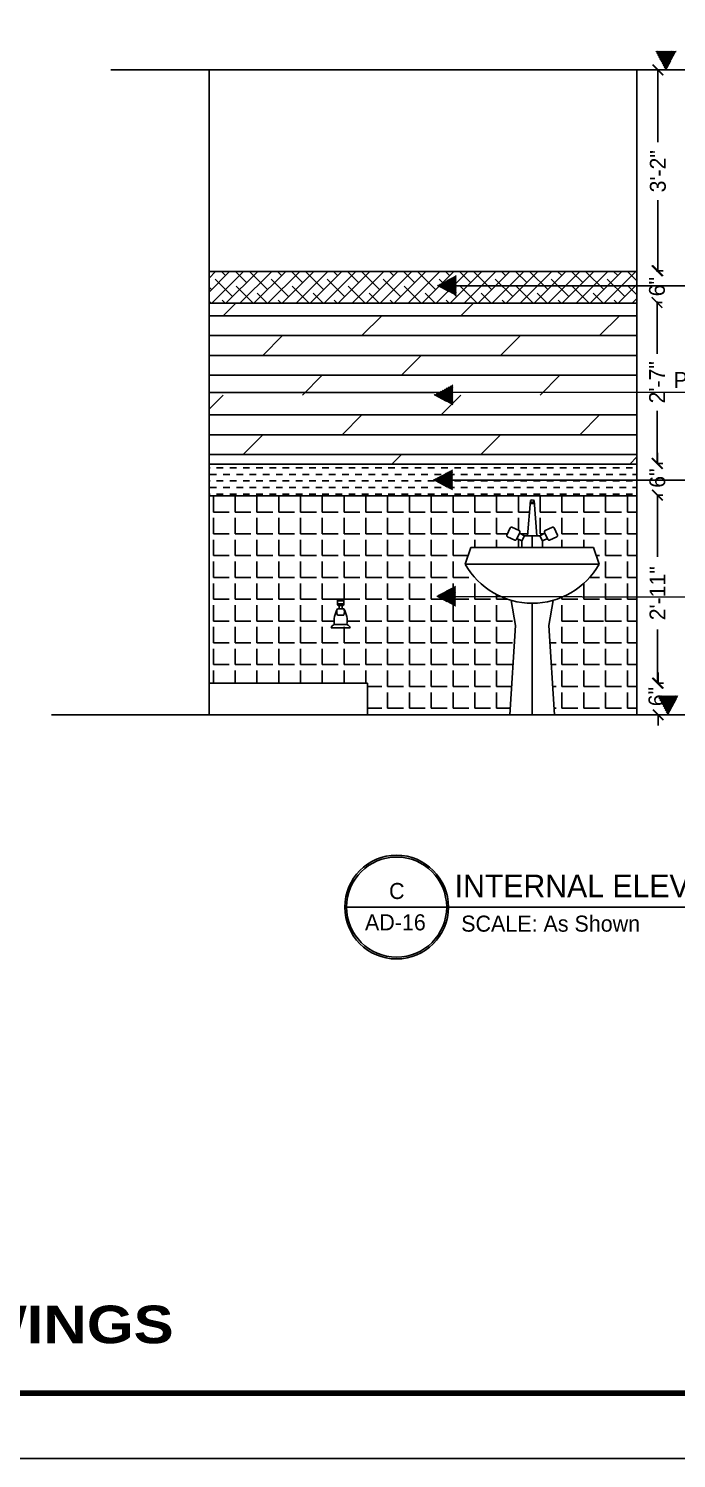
# Model space of a CAD drawing. Extents: x 10753 to 18704, y -5361 to 1140.
# Drawn here: x 12046 to 12168.6, y -3937.4 to -3666.9 of the extents above; entities that cross this region are included whole.
import ezdxf
from ezdxf.enums import TextEntityAlignment as Align

# ---------------------------------------------------------------- set-up
doc = ezdxf.new("R2010")
doc.units = 0
doc.header["$LTSCALE"] = 30
doc.header["$MEASUREMENT"] = 0
doc.header["$PDMODE"] = 3
doc.layers.get('0').update_dxf_attribs({"linetype": 'CONTINUOUS'})
doc.layers.get('DEFPOINTS').update_dxf_attribs({"linetype": 'CONTINUOUS'})
for name, color, linetype in [('bath', 23, 'CONTINUOUS'), ('furniture', 9, 'CONTINUOUS'), ('SEAL', 1, 'CONTINUOUS'), ('SLINE', 3, 'CONTINUOUS'), ('WALL', 2, 'CONTINUOUS'), ('WL', 9, 'CONTINUOUS')]:
    doc.layers.add(name, color=color, linetype=linetype)
doc.styles.add('SMALL-DIM', font='stylu.ttf', dxfattribs={"height": 2})
doc.styles.get("Standard").update_dxf_attribs({"font": 'stylu.ttf', "height": 3})
doc.styles.add('STYLE3', font='ariblk.ttf', dxfattribs={"height": 1})
doc.styles.add('Text 1-2', font='stylu.ttf', dxfattribs={"height": 1.5})
doc.dimstyles.new('D1', dxfattribs={"dimtxt": 6, "dimasz": 5, "dimexe": 1, "dimexo": 2, "dimgap": 1, "dimtad": 1, "dimdec": 4, "dimzin": 3, "dimdsep": 46, "dimlunit": 4, "dimtxsty": 'Standard', "dimcen": 3, "dimclrd": 7, "dimclre": 7, "dimclrt": 2, "dimadec": 0, "dimazin": 0, "dimtfac": 1, "dimtdec": 4, "dimtofl": 0, "dimtmove": 2, "dimatfit": 3, "dimfxl": 1, "dimfrac": 2, "dimtolj": 1, "dimtzin": 1, "dimarcsym": 0})

# ---------------------------------------------------------------- blocks, each defined once
blk = doc.blocks.new('_ArchTick')
at = {"color": 0, "linetype": 'ByBlock', "const_width": 0.15}
blk.add_lwpolyline([(-0.5, -0.5), (0.5, 0.5)], dxfattribs=at)
blk = doc.blocks.new('*D206')
at = {"layer": 'DEFPOINTS', "color": 0, "transparency": 16777216}
for p in [(12161.16, -3718.74), (12161.16, -3749.18), (12164.97, -3749.18)]:
    blk.add_point(p, dxfattribs=at)
at = {"layer": 'furniture', "color": 4, "lineweight": -2, "transparency": 16777216}
for p, q in [((12164.97, -3718.74), (12165.97, -3718.74)), ((12164.97, -3718.74), (12164.97, -3728.43)), ((12164.97, -3749.18), (12164.97, -3739.23)), ((12164.97, -3749.18), (12165.97, -3749.18))]:
    blk.add_line(p, q, dxfattribs=at)
at = {"layer": 'furniture', "color": 4, "lineweight": -2, "transparency": 16777216, "xscale": 2, "yscale": 2, "zscale": 2}
for p, rotation in [((12164.97, -3718.74), 90), ((12164.97, -3749.18), 270)]:
    blk.add_blockref('_ArchTick', p, dxfattribs=dict(at, rotation=rotation))
at = {"layer": 'furniture', "color": 4, "transparency": 16777216, "insert": (12164.97, -3733.83), "char_height": 3, "attachment_point": 5, "rotation": 90}
blk.add_mtext('\\A1;2\'-7"', dxfattribs=at)
blk = doc.blocks.new('*D207')
at = {"layer": 'DEFPOINTS', "color": 0, "transparency": 16777216}
for p in [(12161.16, -3749.18), (12161.16, -3755.18), (12165.04, -3755.18)]:
    blk.add_point(p, dxfattribs=at)
at = {"layer": 'furniture', "color": 4, "lineweight": -2, "transparency": 16777216}
for p, q in [((12165.04, -3749.18), (12165.04, -3747.18)), ((12165.04, -3749.18), (12166.04, -3749.18)), ((12165.04, -3755.18), (12166.04, -3755.18)), ((12165.04, -3755.18), (12165.04, -3757.18))]:
    blk.add_line(p, q, dxfattribs=at)
at = {"layer": 'furniture', "color": 4, "lineweight": -2, "transparency": 16777216, "xscale": 2, "yscale": 2, "zscale": 2}
for p, rotation in [((12165.04, -3749.18), 270), ((12165.04, -3755.18), 90)]:
    blk.add_blockref('_ArchTick', p, dxfattribs=dict(at, rotation=rotation))
at = {"layer": 'furniture', "color": 4, "transparency": 16777216, "insert": (12165.04, -3751.95), "char_height": 3, "attachment_point": 5, "rotation": 90}
blk.add_mtext('\\A1;6"', dxfattribs=at)
blk = doc.blocks.new('*D208')
at = {"layer": 'DEFPOINTS', "color": 0, "transparency": 16777216}
for p in [(12161.16, -3755.18), (12161.16, -3790.74), (12165.05, -3790.74)]:
    blk.add_point(p, dxfattribs=at)
at = {"layer": 'furniture', "color": 4, "lineweight": -2, "transparency": 16777216}
for p, q in [((12165.05, -3755.18), (12166.05, -3755.18)), ((12165.05, -3755.18), (12165.05, -3766.85)), ((12165.05, -3790.74), (12165.05, -3780.62)), ((12165.05, -3790.74), (12166.05, -3790.74))]:
    blk.add_line(p, q, dxfattribs=at)
at = {"layer": 'furniture', "color": 4, "lineweight": -2, "transparency": 16777216, "xscale": 2, "yscale": 2, "zscale": 2}
for p, rotation in [((12165.05, -3755.18), 90), ((12165.05, -3790.74), 270)]:
    blk.add_blockref('_ArchTick', p, dxfattribs=dict(at, rotation=rotation))
at = {"layer": 'furniture', "color": 4, "transparency": 16777216, "insert": (12165.05, -3773.73), "char_height": 3, "attachment_point": 5, "rotation": 90}
blk.add_mtext('\\A1;2\'-11"', dxfattribs=at)
blk = doc.blocks.new('*D209')
at = {"layer": 'DEFPOINTS', "color": 0, "transparency": 16777216}
for p in [(12161.16, -3790.74), (12161.16, -3796.74), (12165.17, -3796.74)]:
    blk.add_point(p, dxfattribs=at)
at = {"layer": 'furniture', "color": 4, "lineweight": -2, "transparency": 16777216}
for p, q in [((12165.17, -3790.74), (12165.17, -3788.74)), ((12165.17, -3790.74), (12166.17, -3790.74)), ((12165.17, -3796.74), (12166.17, -3796.74)), ((12165.17, -3796.74), (12165.17, -3798.74))]:
    blk.add_line(p, q, dxfattribs=at)
at = {"layer": 'furniture', "color": 4, "lineweight": -2, "transparency": 16777216, "xscale": 2, "yscale": 2, "zscale": 2}
for p, rotation in [((12165.17, -3790.74), 270), ((12165.17, -3796.74), 90)]:
    blk.add_blockref('_ArchTick', p, dxfattribs=dict(at, rotation=rotation))
at = {"layer": 'furniture', "color": 4, "transparency": 16777216, "insert": (12164.87, -3793.28), "char_height": 3, "attachment_point": 5, "rotation": 90}
blk.add_mtext('\\A1;6"', dxfattribs=at)
blk = doc.blocks.new('*D210')
at = {"layer": 'DEFPOINTS', "color": 0, "transparency": 16777216}
for p in [(12161.16, -3712.74), (12161.16, -3718.74), (12164.97, -3718.74)]:
    blk.add_point(p, dxfattribs=at)
at = {"layer": 'furniture', "color": 4, "lineweight": -2, "transparency": 16777216}
for p, q in [((12164.97, -3712.74), (12165.97, -3712.74)), ((12164.97, -3712.74), (12164.97, -3712.92)), ((12164.97, -3718.74), (12164.97, -3718.57)), ((12164.97, -3718.74), (12165.97, -3718.74))]:
    blk.add_line(p, q, dxfattribs=at)
at = {"layer": 'furniture', "color": 4, "lineweight": -2, "transparency": 16777216, "xscale": 2, "yscale": 2, "zscale": 2}
for p, rotation in [((12164.97, -3712.74), 90), ((12164.97, -3718.74), 270)]:
    blk.add_blockref('_ArchTick', p, dxfattribs=dict(at, rotation=rotation))
at = {"layer": 'furniture', "color": 4, "transparency": 16777216, "insert": (12164.97, -3715.74), "char_height": 3, "attachment_point": 5, "rotation": 90}
blk.add_mtext('\\A1;6"', dxfattribs=at)
blk = doc.blocks.new('*D205')
at = {"layer": 'DEFPOINTS', "color": 0, "transparency": 16777216}
for p in [(12161.16, -3674.74), (12161.16, -3712.74), (12165.14, -3712.74)]:
    blk.add_point(p, dxfattribs=at)
at = {"layer": 'WALL', "color": 4, "lineweight": -2, "transparency": 16777216}
for p, q in [((12165.14, -3674.74), (12166.14, -3674.74)), ((12165.14, -3674.74), (12165.14, -3688.42)), ((12165.14, -3712.74), (12165.14, -3699.4)), ((12165.14, -3712.74), (12166.14, -3712.74))]:
    blk.add_line(p, q, dxfattribs=at)
at = {"layer": 'WALL', "color": 4, "lineweight": -2, "transparency": 16777216, "xscale": 2, "yscale": 2, "zscale": 2}
for p, rotation in [((12165.14, -3674.74), 90), ((12165.14, -3712.74), 270)]:
    blk.add_blockref('_ArchTick', p, dxfattribs=dict(at, rotation=rotation))
at = {"layer": 'WALL', "color": 4, "transparency": 16777216, "insert": (12165.14, -3693.91), "char_height": 3, "attachment_point": 5, "rotation": 90}
blk.add_mtext('\\A1;3\'-2"', dxfattribs=at)

msp = doc.modelspace()

# ---------------------------------------------------------------- hatches: boundary and pattern name
h = msp.add_hatch()
h.set_pattern_fill('ANSI31', color=230, angle=90, style=0)
h.set_pattern_definition([(135, (8990.69153, -21082.47974), (-0.08838834765, -0.08838834765), [])])
h.paths.add_polyline_path([(12166.66544, -3674.86107), (12168.56185, -3671.22409), (12164.71808, -3671.22409)])
h = msp.add_hatch()
h.set_pattern_fill('ANSI31', color=230, style=0)
h.set_pattern_definition([(45, (-5284.28612, -539.58785), (-0.08838834765, 0.08838834765), [])])
h.paths.add_polyline_path([(12123.33255, -3715.56176), (12126.96952, -3717.45817), (12126.96952, -3713.6144)])
h = msp.add_hatch()
h.set_pattern_fill('ANSI31', color=230, style=0)
h.set_pattern_definition([(45, (-5284.9131, -560.27189), (-0.08838834765, 0.08838834765), [])])
h.paths.add_polyline_path([(12122.70557, -3736.24579), (12126.34254, -3738.1422), (12126.34254, -3734.29843)])
h = msp.add_hatch()
h.set_pattern_fill('ANSI31', color=230, style=0)
h.set_pattern_definition([(45, (-5285.01355, -576.3543), (-0.08838834765, 0.08838834765), [])])
h.paths.add_polyline_path([(12122.60512, -3752.3282), (12126.2421, -3754.22461), (12126.2421, -3750.38085)])
h = msp.add_hatch()
h.set_pattern_fill('ANSI31', color=230, style=0)
h.set_pattern_definition([(45, (-5284.43018, -598.34874), (-0.08838834765, 0.08838834765), [])])
h.paths.add_polyline_path([(12123.1885, -3774.32265), (12126.82547, -3776.21906), (12126.82547, -3772.37529)])
h = msp.add_hatch()
h.set_pattern_fill('ANSI31', color=256, angle=90, style=0)
h.set_pattern_definition([(135, (8991.09735, -21204.39695), (-0.08838834765, -0.08838834765), [])])
h.paths.add_polyline_path([(12167.07125, -3796.77828), (12168.96766, -3793.14131), (12165.1239, -3793.14131)])

# ---------------------------------------------------------------- linework, layer by layer
at = {"color": 230}
for p, q in [((12126.98945, -3715.563), (12271.24459, -3715.563)), ((12122.7497, -3735.74456), (12327.49632, -3735.53157)), ((12126.26202, -3752.32945), (12277.11948, -3752.36138)), ((12126.8454, -3774.3239), (12287.54496, -3774.74295))]:
    msp.add_line(p, q, dxfattribs=at)
at = {"layer": 'bath'}
for p, q in [((12140.46966, -3762.84973), (12140.98457, -3756.19267)), ((12140.98767, -3756.18918), (12140.98767, -3756.64105)), ((12141.67638, -3756.18918), (12141.67638, -3756.64105)), ((12142.19439, -3762.84973), (12141.67948, -3756.19267)), ((12138.91469, -3762.39565), (12138.45423, -3763.39946)), ((12139.40459, -3763.8354), (12138.45423, -3763.39946)), ((12139.90459, -3762.84973), (12138.91469, -3762.39565)), ((12139.12557, -3762.49238), (12140.4973, -3762.49238)), ((12141.33203, -3765.06456), (12141.33203, -3762.84973)), ((12142.75947, -3762.84973), (12143.74937, -3762.39565)), ((12143.25947, -3763.8354), (12144.20983, -3763.39946)), ((12143.74937, -3762.39565), (12144.20983, -3763.39946)), ((12129.71603, -3765.06456), (12128.66003, -3768.23256)), ((12129.71603, -3765.06456), (12152.94803, -3765.06456)), ((12152.94803, -3765.06456), (12154.00403, -3768.23256)), ((12128.66003, -3768.23256), (12154.00403, -3768.23256)), ((12138.16403, -3779.84856), (12137.3696, -3775.08188)), ((12145.29488, -3775.07998), (12144.50003, -3779.84856)), ((12141.33203, -3775.62456), (12141.33203, -3796.74456)), ((12137.10803, -3796.74456), (12138.16403, -3779.84856)), ((12144.50003, -3779.84856), (12145.55603, -3796.74456))]:
    msp.add_line(p, q, dxfattribs=at)
for points in [[(12141.33203, -3756.77375, -0.048176869), (12141.21772, -3756.76271, -0.036919861), (12141.07025, -3756.73488, -0.102661553), (12141.00441, -3756.6854, -0.182393557), (12140.98767, -3756.64105, -0.182393557), (12141.00441, -3756.5967, -0.102661553), (12141.07025, -3756.54722, -0.036919861), (12141.21772, -3756.51939, -0.048176869), (12141.33203, -3756.50835, -0.048176869)], [(12141.33203, -3756.77375, 0.048176869), (12141.44633, -3756.76271, 0.036919861), (12141.59381, -3756.73488, 0.102661553), (12141.65965, -3756.6854, 0.182393557), (12141.67638, -3756.64105, 0.182393557), (12141.65965, -3756.5967, 0.102661553), (12141.59381, -3756.54722, 0.036919861), (12141.44633, -3756.51939, 0.048176869), (12141.33203, -3756.50835, 0.048176869)]]:
    msp.add_lwpolyline(points, format="xyb", dxfattribs=at)
for points in [[(12138.99716, -3762.21585), (12138.37175, -3763.57925, -0.414213562), (12138.04028, -3763.70225), (12136.67688, -3763.07684, -0.414213562), (12136.55388, -3762.74538), (12137.17929, -3761.38197, -0.414213562), (12137.51076, -3761.25898), (12138.87416, -3761.88438, -0.414213562)], [(12143.6669, -3762.21585), (12144.2923, -3763.57925, 0.414213562), (12144.62377, -3763.70225), (12145.98717, -3763.07684, 0.414213562), (12146.11017, -3762.74538), (12145.48477, -3761.38197, 0.414213562), (12145.1533, -3761.25898), (12143.7899, -3761.88438, 0.414213562)]]:
    msp.add_lwpolyline(points, format="xyb", close=True, dxfattribs=at)
for points in [[(12139.40459, -3765.06456), (12139.40459, -3763.8354), (12139.90459, -3762.84973), (12141.33203, -3762.84973)], [(12143.25947, -3765.06456), (12143.25947, -3763.8354), (12142.75947, -3762.84973), (12141.33203, -3762.84973)]]:
    msp.add_lwpolyline(points, dxfattribs=at)
for centre, radius, start, end in [((12141.32771, -3756.58809), 0.52355, 89.5277088, 130.9510126), ((12141.33634, -3756.58809), 0.52355, 49.0489874, 90.4722912), ((12141.33203, -3761.06686), 14.55771, 209.4871, 330.5129)]:
    msp.add_arc(centre, radius, start, end, dxfattribs=at)
at = {"layer": 'DEFPOINTS', "linetype": 'Continuous'}
msp.add_line((12161.15819, -3735.74456), (12161.15819, -3735.74456), dxfattribs=at)
at = {"layer": 'furniture', "color": 3}
for p, q in [((12080.15819, -3712.86145), (12161.15819, -3712.86145)), ((12080.15819, -3712.86145), (12161.15819, -3712.86145)), ((12080.15819, -3714.1129), (12081.40965, -3712.86145)), ((12080.15819, -3716.76455), (12084.0613, -3712.86145)), ((12080.71295, -3718.86145), (12086.71295, -3712.86145)), ((12083.27966, -3713.64309), (12082.49802, -3712.86145)), ((12083.3646, -3718.86145), (12089.3646, -3712.86145)), ((12087.25714, -3714.96891), (12085.14967, -3712.86145)), ((12086.01625, -3718.86145), (12092.01625, -3712.86145)), ((12091.23461, -3716.29474), (12087.92005, -3712.98017)), ((12088.6679, -3718.86145), (12094.6679, -3712.86145)), ((12091.31955, -3718.86145), (12097.31955, -3712.86145)), ((12093.88626, -3713.64309), (12093.10463, -3712.86145)), ((12093.9712, -3718.86145), (12099.9712, -3712.86145)), ((12097.86374, -3714.96891), (12095.75628, -3712.86145)), ((12096.62285, -3718.86145), (12102.62285, -3712.86145)), ((12101.84121, -3716.29474), (12098.52665, -3712.98017)), ((12099.2745, -3718.86145), (12105.2745, -3712.86145)), ((12101.92615, -3718.86145), (12107.92615, -3712.86145)), ((12104.49286, -3713.64309), (12103.71123, -3712.86145)), ((12104.5778, -3718.86145), (12110.5778, -3712.86145)), ((12108.47034, -3714.96891), (12106.36288, -3712.86145)), ((12107.22945, -3718.86145), (12113.22945, -3712.86145)), ((12112.44781, -3716.29474), (12109.13325, -3712.98017)), ((12109.8811, -3718.86145), (12115.8811, -3712.86145)), ((12112.53275, -3718.86145), (12118.53275, -3712.86145)), ((12115.09947, -3713.64309), (12114.31783, -3712.86145)), ((12115.1844, -3718.86145), (12121.1844, -3712.86145)), ((12119.07694, -3714.96891), (12116.96948, -3712.86145)), ((12117.83605, -3718.86145), (12123.83605, -3712.86145)), ((12123.05442, -3716.29474), (12119.73985, -3712.98017)), ((12120.4877, -3718.86145), (12126.4877, -3712.86145)), ((12123.13935, -3718.86145), (12129.13935, -3712.86145)), ((12125.70607, -3713.64309), (12124.92443, -3712.86145)), ((12125.791, -3718.86145), (12131.791, -3712.86145)), ((12129.68354, -3714.96891), (12127.57608, -3712.86145)), ((12128.44265, -3718.86145), (12134.44265, -3712.86145)), ((12133.66102, -3716.29474), (12130.34646, -3712.98017)), ((12131.0943, -3718.86145), (12137.0943, -3712.86145)), ((12133.74596, -3718.86145), (12139.74596, -3712.86145)), ((12136.31267, -3713.64309), (12135.53103, -3712.86145)), ((12136.39761, -3718.86145), (12142.39761, -3712.86145)), ((12140.29014, -3714.96891), (12138.18268, -3712.86145)), ((12139.04926, -3718.86145), (12145.04926, -3712.86145)), ((12144.26762, -3716.29474), (12140.95306, -3712.98017)), ((12141.70091, -3718.86145), (12147.70091, -3712.86145)), ((12144.35256, -3718.86145), (12150.35256, -3712.86145)), ((12146.91927, -3713.64309), (12146.13763, -3712.86145)), ((12147.00421, -3718.86145), (12153.00421, -3712.86145)), ((12150.89675, -3714.96891), (12148.78928, -3712.86145)), ((12149.65586, -3718.86145), (12155.65586, -3712.86145)), ((12154.87422, -3716.29474), (12151.55966, -3712.98017)), ((12152.30751, -3718.86145), (12158.30751, -3712.86145)), ((12154.95916, -3718.86145), (12160.95916, -3712.86145)), ((12157.52587, -3713.64309), (12156.74424, -3712.86145)), ((12161.15819, -3714.62375), (12159.39589, -3712.86145)), ((12080.62801, -3716.29474), (12080.15819, -3715.82492)), ((12084.60549, -3717.62056), (12081.29092, -3714.306)), ((12088.49802, -3718.86145), (12085.2684, -3715.63182)), ((12095.21209, -3717.62056), (12091.89752, -3714.306)), ((12099.10463, -3718.86145), (12095.875, -3715.63182)), ((12105.81869, -3717.62056), (12102.50413, -3714.306)), ((12109.71123, -3718.86145), (12106.4816, -3715.63182)), ((12116.42529, -3717.62056), (12113.11073, -3714.306)), ((12120.31783, -3718.86145), (12117.0882, -3715.63182)), ((12127.03189, -3717.62056), (12123.71733, -3714.306)), ((12130.92443, -3718.86145), (12127.6948, -3715.63182)), ((12137.63849, -3717.62056), (12134.32393, -3714.306)), ((12141.53103, -3718.86145), (12138.30141, -3715.63182)), ((12148.2451, -3717.62056), (12144.93053, -3714.306)), ((12152.13763, -3718.86145), (12148.90801, -3715.63182)), ((12158.8517, -3717.62056), (12155.53713, -3714.306)), ((12157.61081, -3718.86145), (12161.15819, -3715.31407)), ((12161.15819, -3717.2754), (12159.51461, -3715.63182)), ((12080.54307, -3718.86145), (12080.15819, -3718.47657)), ((12083.19472, -3718.86145), (12082.61675, -3718.28347)), ((12091.14967, -3718.86145), (12089.24587, -3716.95765)), ((12093.80132, -3718.86145), (12093.22335, -3718.28347)), ((12101.75628, -3718.86145), (12099.85248, -3716.95765)), ((12104.40793, -3718.86145), (12103.82995, -3718.28347)), ((12112.36288, -3718.86145), (12110.45908, -3716.95765)), ((12115.01453, -3718.86145), (12114.43655, -3718.28347)), ((12122.96948, -3718.86145), (12121.06568, -3716.95765)), ((12125.62113, -3718.86145), (12125.04315, -3718.28347)), ((12133.57608, -3718.86145), (12131.67228, -3716.95765)), ((12136.22773, -3718.86145), (12135.64976, -3718.28347)), ((12144.18268, -3718.86145), (12142.27888, -3716.95765)), ((12146.83433, -3718.86145), (12146.25636, -3718.28347)), ((12154.78928, -3718.86145), (12152.88548, -3716.95765)), ((12157.44094, -3718.86145), (12156.86296, -3718.28347)), ((12160.26246, -3718.86145), (12161.15819, -3717.96572)), ((12080.15819, -3718.86145), (12161.15819, -3718.86145)), ((12080.15819, -3718.86145), (12161.15819, -3718.86145)), ((12080.15819, -3721.24238), (12161.15819, -3721.24238)), ((12082.84704, -3721.24236), (12085.22795, -3718.86145)), ((12109.09704, -3724.99236), (12112.84704, -3721.24236)), ((12127.84704, -3721.24236), (12130.22795, -3718.86145)), ((12154.09704, -3724.99236), (12157.84704, -3721.24236)), ((12080.15819, -3724.99238), (12161.15819, -3724.99238)), ((12090.34704, -3728.74236), (12094.09704, -3724.99236)), ((12135.34704, -3728.74236), (12139.09704, -3724.99236)), ((12080.15819, -3728.74238), (12161.15819, -3728.74238)), ((12116.59704, -3732.49236), (12120.34704, -3728.74236)), ((12080.15819, -3732.49238), (12161.15819, -3732.49238)), ((12097.84704, -3736.24236), (12101.59704, -3732.49236)), ((12142.84704, -3736.24236), (12146.59704, -3732.49236)), ((12080.15819, -3735.74456), (12122.7497, -3735.74456)), ((12080.15819, -3738.93121), (12082.84704, -3736.24236)), ((12124.09704, -3739.99236), (12127.84704, -3736.24236)), ((12080.15819, -3739.99238), (12161.15819, -3739.99238)), ((12105.34704, -3743.74236), (12109.09704, -3739.99236)), ((12150.34704, -3743.74236), (12154.09704, -3739.99236)), ((12080.15819, -3743.74238), (12161.15819, -3743.74238)), ((12086.59704, -3747.49236), (12090.34704, -3743.74236)), ((12131.59704, -3747.49236), (12135.34704, -3743.74236)), ((12080.15819, -3747.49238), (12161.15819, -3747.49238)), ((12114.79112, -3749.29829), (12116.59704, -3747.49236)), ((12159.79112, -3749.29829), (12161.15819, -3747.93121)), ((12080.15819, -3749.29829), (12161.15819, -3749.29829)), ((12080.15819, -3749.29829), (12161.15819, -3749.29829)), ((12080.15819, -3749.99238), (12080.34706, -3749.99238)), ((12081.59706, -3749.99238), (12082.84706, -3749.99238)), ((12084.09706, -3749.99238), (12085.34706, -3749.99238)), ((12086.59706, -3749.99238), (12087.84706, -3749.99238)), ((12089.09706, -3749.99238), (12090.34706, -3749.99238)), ((12091.59706, -3749.99238), (12092.84706, -3749.99238)), ((12094.09706, -3749.99238), (12095.34706, -3749.99238)), ((12096.59706, -3749.99238), (12097.84706, -3749.99238)), ((12099.09706, -3749.99238), (12100.34706, -3749.99238)), ((12101.59706, -3749.99238), (12102.84706, -3749.99238)), ((12104.09706, -3749.99238), (12105.34706, -3749.99238)), ((12106.59706, -3749.99238), (12107.84706, -3749.99238)), ((12109.09706, -3749.99238), (12110.34706, -3749.99238)), ((12111.59706, -3749.99238), (12112.84706, -3749.99238)), ((12114.09706, -3749.99238), (12115.34706, -3749.99238)), ((12116.59706, -3749.99238), (12117.84706, -3749.99238)), ((12119.09706, -3749.99238), (12120.34706, -3749.99238)), ((12121.59706, -3749.99238), (12122.84706, -3749.99238)), ((12124.09706, -3749.99238), (12125.34706, -3749.99238)), ((12126.59706, -3749.99238), (12127.84706, -3749.99238)), ((12129.09706, -3749.99238), (12130.34706, -3749.99238)), ((12131.59706, -3749.99238), (12132.84706, -3749.99238)), ((12134.09706, -3749.99238), (12135.34706, -3749.99238)), ((12136.59706, -3749.99238), (12137.84706, -3749.99238)), ((12139.09706, -3749.99238), (12140.34706, -3749.99238)), ((12141.59706, -3749.99238), (12142.84706, -3749.99238)), ((12144.09706, -3749.99238), (12145.34706, -3749.99238)), ((12146.59706, -3749.99238), (12147.84706, -3749.99238)), ((12149.09706, -3749.99238), (12150.34706, -3749.99238)), ((12151.59706, -3749.99238), (12152.84706, -3749.99238)), ((12154.09706, -3749.99238), (12155.34706, -3749.99238)), ((12156.59706, -3749.99238), (12157.84706, -3749.99238)), ((12159.09706, -3749.99238), (12160.34706, -3749.99238)), ((12080.15819, -3752.49238), (12080.34706, -3752.49238)), ((12080.34706, -3751.24238), (12081.59706, -3751.24238)), ((12080.34706, -3753.74238), (12081.59706, -3753.74238)), ((12081.59706, -3752.49238), (12082.84706, -3752.49238)), ((12082.84706, -3751.24238), (12084.09706, -3751.24238)), ((12082.84706, -3753.74238), (12084.09706, -3753.74238)), ((12084.09706, -3752.49238), (12085.34706, -3752.49238)), ((12085.34706, -3751.24238), (12086.59706, -3751.24238)), ((12085.34706, -3753.74238), (12086.59706, -3753.74238)), ((12086.59706, -3752.49238), (12087.84706, -3752.49238)), ((12087.84706, -3751.24238), (12089.09706, -3751.24238)), ((12087.84706, -3753.74238), (12089.09706, -3753.74238)), ((12089.09706, -3752.49238), (12090.34706, -3752.49238)), ((12090.34706, -3751.24238), (12091.59706, -3751.24238)), ((12090.34706, -3753.74238), (12091.59706, -3753.74238)), ((12091.59706, -3752.49238), (12092.84706, -3752.49238)), ((12092.84706, -3751.24238), (12094.09706, -3751.24238)), ((12092.84706, -3753.74238), (12094.09706, -3753.74238)), ((12094.09706, -3752.49238), (12095.34706, -3752.49238)), ((12095.34706, -3751.24238), (12096.59706, -3751.24238)), ((12095.34706, -3753.74238), (12096.59706, -3753.74238)), ((12096.59706, -3752.49238), (12097.84706, -3752.49238)), ((12097.84706, -3751.24238), (12099.09706, -3751.24238)), ((12097.84706, -3753.74238), (12099.09706, -3753.74238)), ((12099.09706, -3752.49238), (12100.34706, -3752.49238)), ((12100.34706, -3751.24238), (12101.59706, -3751.24238)), ((12100.34706, -3753.74238), (12101.59706, -3753.74238)), ((12101.59706, -3752.49238), (12102.84706, -3752.49238)), ((12102.84706, -3751.24238), (12104.09706, -3751.24238)), ((12102.84706, -3753.74238), (12104.09706, -3753.74238)), ((12104.09706, -3752.49238), (12105.34706, -3752.49238)), ((12105.34706, -3751.24238), (12106.59706, -3751.24238)), ((12105.34706, -3753.74238), (12106.59706, -3753.74238)), ((12106.59706, -3752.49238), (12107.84706, -3752.49238)), ((12107.84706, -3751.24238), (12109.09706, -3751.24238)), ((12107.84706, -3753.74238), (12109.09706, -3753.74238)), ((12109.09706, -3752.49238), (12110.34706, -3752.49238)), ((12110.34706, -3751.24238), (12111.59706, -3751.24238)), ((12110.34706, -3753.74238), (12111.59706, -3753.74238)), ((12111.59706, -3752.49238), (12112.84706, -3752.49238)), ((12112.84706, -3751.24238), (12114.09706, -3751.24238)), ((12112.84706, -3753.74238), (12114.09706, -3753.74238)), ((12114.09706, -3752.49238), (12115.34706, -3752.49238)), ((12115.34706, -3751.24238), (12116.59706, -3751.24238)), ((12115.34706, -3753.74238), (12116.59706, -3753.74238)), ((12116.59706, -3752.49238), (12117.84706, -3752.49238)), ((12117.84706, -3751.24238), (12119.09706, -3751.24238)), ((12117.84706, -3753.74238), (12119.09706, -3753.74238)), ((12119.09706, -3752.49238), (12120.34706, -3752.49238)), ((12120.34706, -3751.24238), (12121.59706, -3751.24238)), ((12120.34706, -3753.74238), (12121.59706, -3753.74238)), ((12121.59706, -3752.49238), (12122.84706, -3752.49238)), ((12122.84706, -3751.24238), (12124.09706, -3751.24238)), ((12122.84706, -3753.74238), (12124.09706, -3753.74238)), ((12124.09706, -3752.49238), (12125.34706, -3752.49238)), ((12125.34706, -3751.24238), (12126.59706, -3751.24238)), ((12125.34706, -3753.74238), (12126.59706, -3753.74238)), ((12126.59706, -3752.49238), (12127.84706, -3752.49238)), ((12127.84706, -3751.24238), (12129.09706, -3751.24238)), ((12127.84706, -3753.74238), (12129.09706, -3753.74238)), ((12129.09706, -3752.49238), (12130.34706, -3752.49238)), ((12130.34706, -3751.24238), (12131.59706, -3751.24238)), ((12130.34706, -3753.74238), (12131.59706, -3753.74238)), ((12131.59706, -3752.49238), (12132.84706, -3752.49238)), ((12132.84706, -3751.24238), (12134.09706, -3751.24238)), ((12132.84706, -3753.74238), (12134.09706, -3753.74238)), ((12134.09706, -3752.49238), (12135.34706, -3752.49238)), ((12135.34706, -3751.24238), (12136.59706, -3751.24238)), ((12135.34706, -3753.74238), (12136.59706, -3753.74238)), ((12136.59706, -3752.49238), (12137.84706, -3752.49238)), ((12137.84706, -3751.24238), (12139.09706, -3751.24238)), ((12137.84706, -3753.74238), (12139.09706, -3753.74238)), ((12139.09706, -3752.49238), (12140.34706, -3752.49238)), ((12140.34706, -3751.24238), (12141.59706, -3751.24238)), ((12140.34706, -3753.74238), (12141.59706, -3753.74238)), ((12141.59706, -3752.49238), (12142.84706, -3752.49238)), ((12142.84706, -3751.24238), (12144.09706, -3751.24238)), ((12142.84706, -3753.74238), (12144.09706, -3753.74238)), ((12144.09706, -3752.49238), (12145.34706, -3752.49238)), ((12145.34706, -3751.24238), (12146.59706, -3751.24238)), ((12145.34706, -3753.74238), (12146.59706, -3753.74238)), ((12146.59706, -3752.49238), (12147.84706, -3752.49238)), ((12147.84706, -3751.24238), (12149.09706, -3751.24238)), ((12147.84706, -3753.74238), (12149.09706, -3753.74238)), ((12149.09706, -3752.49238), (12150.34706, -3752.49238)), ((12150.34706, -3751.24238), (12151.59706, -3751.24238)), ((12150.34706, -3753.74238), (12151.59706, -3753.74238)), ((12151.59706, -3752.49238), (12152.84706, -3752.49238)), ((12152.84706, -3751.24238), (12154.09706, -3751.24238)), ((12152.84706, -3753.74238), (12154.09706, -3753.74238)), ((12154.09706, -3752.49238), (12155.34706, -3752.49238)), ((12155.34706, -3751.24238), (12156.59706, -3751.24238)), ((12155.34706, -3753.74238), (12156.59706, -3753.74238)), ((12156.59706, -3752.49238), (12157.84706, -3752.49238)), ((12157.84706, -3751.24238), (12159.09706, -3751.24238)), ((12157.84706, -3753.74238), (12159.09706, -3753.74238)), ((12159.09706, -3752.49238), (12160.34706, -3752.49238)), ((12160.34706, -3751.24238), (12161.15819, -3751.24238)), ((12160.34706, -3753.74238), (12161.15819, -3753.74238)), ((12080.15819, -3754.99238), (12080.34706, -3754.99238)), ((12080.15819, -3755.29829), (12161.15819, -3755.29829)), ((12080.15819, -3755.29829), (12161.15819, -3755.29829)), ((12080.97206, -3758.36738), (12080.97206, -3755.36738)), ((12081.59706, -3754.99238), (12082.84706, -3754.99238)), ((12084.09706, -3754.99238), (12085.34706, -3754.99238)), ((12085.09706, -3758.36738), (12085.09706, -3755.36738)), ((12086.59706, -3754.99238), (12087.84706, -3754.99238)), ((12089.09706, -3754.99238), (12090.34706, -3754.99238)), ((12089.22206, -3758.36738), (12089.22206, -3755.36738)), ((12091.59706, -3754.99238), (12092.84706, -3754.99238)), ((12093.34706, -3758.36738), (12093.34706, -3755.36738)), ((12094.09706, -3754.99238), (12095.34706, -3754.99238)), ((12096.59706, -3754.99238), (12097.84706, -3754.99238)), ((12097.47206, -3758.36738), (12097.47206, -3755.36738)), ((12099.09706, -3754.99238), (12100.34706, -3754.99238)), ((12101.59706, -3754.99238), (12102.84706, -3754.99238)), ((12101.59706, -3758.36738), (12101.59706, -3755.36738)), ((12104.09706, -3754.99238), (12105.34706, -3754.99238)), ((12105.72206, -3758.36738), (12105.72206, -3755.36738)), ((12106.59706, -3754.99238), (12107.84706, -3754.99238)), ((12109.09706, -3754.99238), (12110.34706, -3754.99238)), ((12109.84706, -3758.36738), (12109.84706, -3755.36738)), ((12111.59706, -3754.99238), (12112.84706, -3754.99238)), ((12113.97206, -3758.36738), (12113.97206, -3755.36738)), ((12114.09706, -3754.99238), (12115.34706, -3754.99238)), ((12116.59706, -3754.99238), (12117.84706, -3754.99238)), ((12118.09706, -3758.36738), (12118.09706, -3755.36738)), ((12119.09706, -3754.99238), (12120.34706, -3754.99238)), ((12121.59706, -3754.99238), (12122.84706, -3754.99238)), ((12122.22206, -3758.36738), (12122.22206, -3755.36738)), ((12124.09706, -3754.99238), (12125.34706, -3754.99238)), ((12126.34706, -3758.36738), (12126.34706, -3755.36738)), ((12126.59706, -3754.99238), (12127.84706, -3754.99238)), ((12129.09706, -3754.99238), (12130.34706, -3754.99238)), ((12130.47206, -3758.36738), (12130.47206, -3755.36738)), ((12131.59706, -3754.99238), (12132.84706, -3754.99238)), ((12134.09706, -3754.99238), (12135.34706, -3754.99238)), ((12134.59706, -3758.36738), (12134.59706, -3755.36738)), ((12136.59706, -3754.99238), (12137.84706, -3754.99238)), ((12138.72206, -3758.36738), (12138.72206, -3755.36738)), ((12139.09706, -3754.99238), (12140.34706, -3754.99238)), ((12141.59706, -3754.99238), (12142.84706, -3754.99238)), ((12142.84706, -3758.36738), (12142.84706, -3755.36738)), ((12144.09706, -3754.99238), (12145.34706, -3754.99238)), ((12146.59706, -3754.99238), (12147.84706, -3754.99238)), ((12146.97206, -3758.36738), (12146.97206, -3755.36738)), ((12149.09706, -3754.99238), (12150.34706, -3754.99238)), ((12151.09706, -3758.36738), (12151.09706, -3755.36738)), ((12151.59706, -3754.99238), (12152.84706, -3754.99238)), ((12154.09706, -3754.99238), (12155.34706, -3754.99238)), ((12155.22206, -3758.36738), (12155.22206, -3755.36738)), ((12156.59706, -3754.99238), (12157.84706, -3754.99238)), ((12159.09706, -3754.99238), (12160.34706, -3754.99238)), ((12159.34706, -3758.36738), (12159.34706, -3755.36738)), ((12080.97206, -3758.36738), (12083.97206, -3758.36738)), ((12085.09706, -3758.36738), (12088.09706, -3758.36738)), ((12089.22206, -3758.36738), (12092.22206, -3758.36738)), ((12093.34706, -3758.36738), (12096.34706, -3758.36738)), ((12097.47206, -3758.36738), (12100.47206, -3758.36738)), ((12101.59706, -3758.36738), (12104.59706, -3758.36738)), ((12105.72206, -3758.36738), (12108.72206, -3758.36738)), ((12109.84706, -3758.36738), (12112.84706, -3758.36738)), ((12113.97206, -3758.36738), (12116.97206, -3758.36738)), ((12118.09706, -3758.36738), (12121.09706, -3758.36738)), ((12122.22206, -3758.36738), (12125.22206, -3758.36738)), ((12126.34706, -3758.36738), (12129.34706, -3758.36738)), ((12130.47206, -3758.36738), (12133.47206, -3758.36738)), ((12134.59706, -3758.36738), (12137.59706, -3758.36738)), ((12138.72206, -3758.36738), (12140.81636, -3758.36738)), ((12142.84706, -3758.36738), (12145.84706, -3758.36738)), ((12146.97206, -3758.36738), (12149.97206, -3758.36738)), ((12151.09706, -3758.36738), (12154.09706, -3758.36738)), ((12155.22206, -3758.36738), (12158.22206, -3758.36738)), ((12159.34706, -3758.36738), (12161.15819, -3758.36738)), ((12080.97206, -3762.49238), (12080.97206, -3759.49238)), ((12085.09706, -3762.49238), (12085.09706, -3759.49238)), ((12089.22206, -3762.49238), (12089.22206, -3759.49238)), ((12093.34706, -3762.49238), (12093.34706, -3759.49238)), ((12097.47206, -3762.49238), (12097.47206, -3759.49238)), ((12101.59706, -3762.49238), (12101.59706, -3759.49238)), ((12105.72206, -3762.49238), (12105.72206, -3759.49238)), ((12109.84706, -3762.49238), (12109.84706, -3759.49238)), ((12113.97206, -3762.49238), (12113.97206, -3759.49238)), ((12118.09706, -3762.49238), (12118.09706, -3759.49238)), ((12122.22206, -3762.49238), (12122.22206, -3759.49238)), ((12126.34706, -3762.49238), (12126.34706, -3759.49238)), ((12130.47206, -3762.49238), (12130.47206, -3759.49238)), ((12134.59706, -3762.49238), (12134.59706, -3759.49238)), ((12138.72206, -3761.81461), (12138.72206, -3759.49238)), ((12142.84706, -3762.49238), (12142.84706, -3759.49238)), ((12146.97206, -3762.49238), (12146.97206, -3759.49238)), ((12151.09706, -3762.49238), (12151.09706, -3759.49238)), ((12155.22206, -3762.49238), (12155.22206, -3759.49238)), ((12159.34706, -3762.49238), (12159.34706, -3759.49238)), ((12080.97206, -3762.49238), (12083.97206, -3762.49238)), ((12080.97206, -3766.61738), (12080.97206, -3763.61738)), ((12085.09706, -3762.49238), (12088.09706, -3762.49238)), ((12085.09706, -3766.61738), (12085.09706, -3763.61738)), ((12089.22206, -3762.49238), (12092.22206, -3762.49238)), ((12089.22206, -3766.61738), (12089.22206, -3763.61738)), ((12093.34706, -3762.49238), (12096.34706, -3762.49238)), ((12093.34706, -3766.61738), (12093.34706, -3763.61738)), ((12097.47206, -3762.49238), (12100.47206, -3762.49238)), ((12097.47206, -3766.61738), (12097.47206, -3763.61738)), ((12101.59706, -3762.49238), (12104.59706, -3762.49238)), ((12101.59706, -3766.61738), (12101.59706, -3763.61738)), ((12105.72206, -3762.49238), (12108.72206, -3762.49238)), ((12105.72206, -3766.61738), (12105.72206, -3763.61738)), ((12109.84706, -3762.49238), (12112.84706, -3762.49238)), ((12109.84706, -3766.61738), (12109.84706, -3763.61738)), ((12113.97206, -3762.49238), (12116.97206, -3762.49238)), ((12113.97206, -3766.61738), (12113.97206, -3763.61738)), ((12118.09706, -3762.49238), (12121.09706, -3762.49238)), ((12118.09706, -3766.61738), (12118.09706, -3763.61738)), ((12122.22206, -3762.49238), (12125.22206, -3762.49238)), ((12122.22206, -3766.61738), (12122.22206, -3763.61738)), ((12126.34706, -3762.49238), (12129.34706, -3762.49238)), ((12126.34706, -3766.61738), (12126.34706, -3763.61738)), ((12130.47206, -3762.49238), (12133.47206, -3762.49238)), ((12130.47206, -3765.06456), (12130.47206, -3763.61738)), ((12134.59706, -3762.49238), (12136.66993, -3762.49238)), ((12134.59706, -3765.06456), (12134.59706, -3763.61738)), ((12138.72206, -3765.06456), (12138.72206, -3763.61738)), ((12142.84706, -3762.49238), (12143.53848, -3762.49238)), ((12146.97206, -3762.49238), (12149.97206, -3762.49238)), ((12146.97206, -3765.06456), (12146.97206, -3763.61738)), ((12151.09706, -3762.49238), (12154.09706, -3762.49238)), ((12151.09706, -3765.06456), (12151.09706, -3763.61738)), ((12155.22206, -3762.49238), (12158.22206, -3762.49238)), ((12155.22206, -3766.61738), (12155.22206, -3763.61738)), ((12159.34706, -3762.49238), (12161.15819, -3762.49238)), ((12159.34706, -3766.61738), (12159.34706, -3763.61738)), ((12080.97206, -3766.61738), (12083.97206, -3766.61738)), ((12085.09706, -3766.61738), (12088.09706, -3766.61738)), ((12089.22206, -3766.61738), (12092.22206, -3766.61738)), ((12093.34706, -3766.61738), (12096.34706, -3766.61738)), ((12097.47206, -3766.61738), (12100.47206, -3766.61738)), ((12101.59706, -3766.61738), (12104.59706, -3766.61738)), ((12105.72206, -3766.61738), (12108.72206, -3766.61738)), ((12109.84706, -3766.61738), (12112.84706, -3766.61738)), ((12113.97206, -3766.61738), (12116.97206, -3766.61738)), ((12118.09706, -3766.61738), (12121.09706, -3766.61738)), ((12122.22206, -3766.61738), (12125.22206, -3766.61738)), ((12126.34706, -3766.61738), (12129.19842, -3766.61738)), ((12153.46564, -3766.61738), (12154.09706, -3766.61738)), ((12155.22206, -3766.61738), (12158.22206, -3766.61738)), ((12159.34706, -3766.61738), (12161.15819, -3766.61738)), ((12080.97206, -3770.74238), (12080.97206, -3767.74238)), ((12085.09706, -3770.74238), (12085.09706, -3767.74238)), ((12089.22206, -3770.74238), (12089.22206, -3767.74238)), ((12093.34706, -3770.74238), (12093.34706, -3767.74238)), ((12097.47206, -3770.74238), (12097.47206, -3767.74238)), ((12101.59706, -3770.74238), (12101.59706, -3767.74238)), ((12105.72206, -3770.74238), (12105.72206, -3767.74238)), ((12109.84706, -3770.74238), (12109.84706, -3767.74238)), ((12113.97206, -3770.74238), (12113.97206, -3767.74238)), ((12118.09706, -3770.74238), (12118.09706, -3767.74238)), ((12122.22206, -3770.74238), (12122.22206, -3767.74238)), ((12126.34706, -3770.74238), (12126.34706, -3767.74238)), ((12155.22206, -3770.74238), (12155.22206, -3767.74238)), ((12159.34706, -3770.74238), (12159.34706, -3767.74238)), ((12080.97206, -3770.74238), (12083.97206, -3770.74238)), ((12080.97206, -3774.86738), (12080.97206, -3771.86738)), ((12085.09706, -3770.74238), (12088.09706, -3770.74238)), ((12085.09706, -3774.86738), (12085.09706, -3771.86738)), ((12089.22206, -3770.74238), (12092.22206, -3770.74238)), ((12089.22206, -3774.86738), (12089.22206, -3771.86738)), ((12093.34706, -3770.74238), (12096.34706, -3770.74238)), ((12093.34706, -3774.86738), (12093.34706, -3771.86738)), ((12097.47206, -3770.74238), (12100.47206, -3770.74238)), ((12097.47206, -3774.86738), (12097.47206, -3771.86738)), ((12101.59706, -3770.74238), (12104.59706, -3770.74238)), ((12101.59706, -3774.86738), (12101.59706, -3771.86738)), ((12105.72206, -3770.74238), (12108.72206, -3770.74238)), ((12105.72206, -3774.86738), (12105.72206, -3771.86738)), ((12109.84706, -3770.74238), (12112.84706, -3770.74238)), ((12109.84706, -3774.86738), (12109.84706, -3771.86738)), ((12113.97206, -3770.74238), (12116.97206, -3770.74238)), ((12113.97206, -3774.86738), (12113.97206, -3771.86738)), ((12118.09706, -3770.74238), (12121.09706, -3770.74238)), ((12118.09706, -3774.86738), (12118.09706, -3771.86738)), ((12122.22206, -3770.74238), (12125.22206, -3770.74238)), ((12122.22206, -3774.86738), (12122.22206, -3771.86738)), ((12126.34706, -3770.74238), (12129.34706, -3770.74238)), ((12126.34706, -3774.86738), (12126.34706, -3771.86738)), ((12130.47206, -3774.86738), (12130.47206, -3771.86738)), ((12151.09706, -3774.86738), (12151.09706, -3771.86738)), ((12152.20912, -3770.74238), (12154.09706, -3770.74238)), ((12155.22206, -3770.74238), (12158.22206, -3770.74238)), ((12155.22206, -3774.86738), (12155.22206, -3771.86738)), ((12159.34706, -3770.74238), (12161.15819, -3770.74238)), ((12159.34706, -3774.86738), (12159.34706, -3771.86738)), ((12080.97206, -3774.86738), (12083.97206, -3774.86738)), ((12085.09706, -3774.86738), (12088.09706, -3774.86738)), ((12089.22206, -3774.86738), (12092.22206, -3774.86738)), ((12093.34706, -3774.86738), (12096.34706, -3774.86738)), ((12097.47206, -3774.86738), (12100.47206, -3774.86738)), ((12101.59706, -3774.86738), (12104.59706, -3774.86738)), ((12104.47462, -3775.1627), (12105.67462, -3775.1627)), ((12104.47462, -3775.7627), (12104.47462, -3775.1627)), ((12104.77462, -3774.8627), (12105.37462, -3774.8627)), ((12105.67462, -3775.1627), (12105.67462, -3775.7627)), ((12105.72206, -3774.86738), (12108.72206, -3774.86738)), ((12109.84706, -3774.86738), (12112.84706, -3774.86738)), ((12113.97206, -3774.86738), (12116.97206, -3774.86738)), ((12118.09706, -3774.86738), (12121.09706, -3774.86738)), ((12122.22206, -3774.86738), (12125.22206, -3774.86738)), ((12126.34706, -3774.86738), (12129.34706, -3774.86738)), ((12130.47206, -3774.86738), (12133.47206, -3774.86738)), ((12134.59706, -3774.86738), (12134.59706, -3773.97295)), ((12134.59706, -3774.86738), (12136.69819, -3774.86738)), ((12146.97206, -3774.86738), (12146.97206, -3774.48762)), ((12146.97206, -3774.86738), (12149.97206, -3774.86738)), ((12151.09706, -3774.86738), (12154.09706, -3774.86738)), ((12155.22206, -3774.86738), (12158.22206, -3774.86738)), ((12159.34706, -3774.86738), (12161.15819, -3774.86738)), ((12080.97206, -3778.99238), (12080.97206, -3775.99238)), ((12085.09706, -3778.99238), (12085.09706, -3775.99238)), ((12089.22206, -3778.99238), (12089.22206, -3775.99238)), ((12093.34706, -3778.99238), (12093.34706, -3775.99238)), ((12097.47206, -3778.99238), (12097.47206, -3775.99238)), ((12101.59706, -3778.99238), (12101.59706, -3775.99238)), ((12105.67462, -3775.7627), (12104.47462, -3775.7627)), ((12104.47462, -3776.6627), (12105.67462, -3776.6627)), ((12105.67462, -3777.8627), (12104.47462, -3777.8627)), ((12104.77462, -3776.6627), (12104.77462, -3776.0627)), ((12105.37462, -3776.0627), (12104.77462, -3776.0627)), ((12105.37462, -3776.0627), (12105.37462, -3776.6627)), ((12105.72206, -3776.78546), (12105.72206, -3776.74769)), ((12109.84706, -3778.99238), (12109.84706, -3775.99238)), ((12113.97206, -3778.99238), (12113.97206, -3775.99238)), ((12118.09706, -3778.99238), (12118.09706, -3775.99238)), ((12122.22206, -3778.99238), (12122.22206, -3775.99238)), ((12126.34706, -3778.99238), (12126.34706, -3775.99238)), ((12130.47206, -3778.99238), (12130.47206, -3775.99238)), ((12134.59706, -3778.99238), (12134.59706, -3775.99238)), ((12146.97206, -3778.99238), (12146.97206, -3775.99238)), ((12151.09706, -3778.99238), (12151.09706, -3775.99238)), ((12155.22206, -3778.99238), (12155.22206, -3775.99238)), ((12159.34706, -3778.99238), (12159.34706, -3775.99238)), ((12080.97206, -3778.99238), (12083.97206, -3778.99238)), ((12080.97206, -3783.11738), (12080.97206, -3780.11738)), ((12085.09706, -3778.99238), (12088.09706, -3778.99238)), ((12085.09706, -3783.11738), (12085.09706, -3780.11738)), ((12089.22206, -3778.99238), (12092.22206, -3778.99238)), ((12089.22206, -3783.11738), (12089.22206, -3780.11738)), ((12093.34706, -3778.99238), (12096.34706, -3778.99238)), ((12093.34706, -3783.11738), (12093.34706, -3780.11738)), ((12097.47206, -3778.99238), (12100.47206, -3778.99238)), ((12097.47206, -3783.11738), (12097.47206, -3780.11738)), ((12101.59706, -3778.99238), (12103.83778, -3778.99238)), ((12101.59706, -3783.11738), (12101.59706, -3780.11738)), ((12103.27462, -3780.2627), (12106.87462, -3780.2627)), ((12103.87462, -3779.6627), (12106.27462, -3779.6627)), ((12105.72206, -3783.11738), (12105.72206, -3780.11738)), ((12106.31147, -3778.99238), (12108.72206, -3778.99238)), ((12109.84706, -3778.99238), (12112.84706, -3778.99238)), ((12109.84706, -3783.11738), (12109.84706, -3780.11738)), ((12113.97206, -3778.99238), (12116.97206, -3778.99238)), ((12113.97206, -3783.11738), (12113.97206, -3780.11738)), ((12118.09706, -3778.99238), (12121.09706, -3778.99238)), ((12118.09706, -3783.11738), (12118.09706, -3780.11738)), ((12122.22206, -3778.99238), (12125.22206, -3778.99238)), ((12122.22206, -3783.11738), (12122.22206, -3780.11738)), ((12126.34706, -3778.99238), (12129.34706, -3778.99238)), ((12126.34706, -3783.11738), (12126.34706, -3780.11738)), ((12130.47206, -3778.99238), (12133.47206, -3778.99238)), ((12130.47206, -3783.11738), (12130.47206, -3780.11738)), ((12134.59706, -3778.99238), (12137.59706, -3778.99238)), ((12134.59706, -3783.11738), (12134.59706, -3780.11738)), ((12146.97206, -3778.99238), (12149.97206, -3778.99238)), ((12146.97206, -3783.11738), (12146.97206, -3780.11738)), ((12151.09706, -3778.99238), (12154.813, -3778.99238)), ((12151.09706, -3783.11738), (12151.09706, -3780.11738)), ((12155.22206, -3778.99238), (12158.22206, -3778.99238)), ((12155.22206, -3783.11738), (12155.22206, -3780.11738)), ((12159.34706, -3778.99238), (12161.15819, -3778.99238)), ((12159.34706, -3783.11738), (12159.34706, -3780.11738)), ((12080.97206, -3783.11738), (12083.97206, -3783.11738)), ((12085.09706, -3783.11738), (12088.09706, -3783.11738)), ((12089.22206, -3783.11738), (12092.22206, -3783.11738)), ((12093.34706, -3783.11738), (12096.34706, -3783.11738)), ((12097.47206, -3783.11738), (12100.47206, -3783.11738)), ((12101.59706, -3783.11738), (12104.59706, -3783.11738)), ((12105.72206, -3783.11738), (12108.72206, -3783.11738)), ((12109.84706, -3783.11738), (12112.84706, -3783.11738)), ((12113.97206, -3783.11738), (12116.97206, -3783.11738)), ((12118.09706, -3783.11738), (12121.09706, -3783.11738)), ((12122.22206, -3783.11738), (12125.22206, -3783.11738)), ((12126.34706, -3783.11738), (12129.34706, -3783.11738)), ((12130.47206, -3783.11738), (12133.47206, -3783.11738)), ((12134.59706, -3783.11738), (12137.59706, -3783.11738)), ((12144.70433, -3783.11738), (12145.84706, -3783.11738)), ((12146.97206, -3783.11738), (12149.97206, -3783.11738)), ((12151.09706, -3783.11738), (12154.09706, -3783.11738)), ((12155.22206, -3783.11738), (12158.22206, -3783.11738)), ((12159.34706, -3783.11738), (12161.15819, -3783.11738)), ((12080.97206, -3787.24238), (12080.97206, -3784.24238)), ((12085.09706, -3787.24238), (12085.09706, -3784.24238)), ((12089.22206, -3787.24238), (12089.22206, -3784.24238)), ((12093.34706, -3787.24238), (12093.34706, -3784.24238)), ((12097.47206, -3787.24238), (12097.47206, -3784.24238)), ((12101.59706, -3787.24238), (12101.59706, -3784.24238)), ((12105.72206, -3787.24238), (12105.72206, -3784.24238)), ((12109.84706, -3787.24238), (12109.84706, -3784.24238)), ((12113.97206, -3787.24238), (12113.97206, -3784.24238)), ((12118.09706, -3787.24238), (12118.09706, -3784.24238)), ((12122.22206, -3787.24238), (12122.22206, -3784.24238)), ((12126.34706, -3787.24238), (12126.34706, -3784.24238)), ((12130.47206, -3787.24238), (12130.47206, -3784.24238)), ((12134.59706, -3787.24238), (12134.59706, -3784.24238)), ((12146.97206, -3787.24238), (12146.97206, -3784.24238)), ((12151.09706, -3787.24238), (12151.09706, -3784.24238)), ((12155.22206, -3787.24238), (12155.22206, -3784.24238)), ((12159.34706, -3787.24238), (12159.34706, -3784.24238)), ((12080.97206, -3787.24238), (12083.97206, -3787.24238)), ((12080.97206, -3790.74456), (12080.97206, -3788.36738)), ((12085.09706, -3787.24238), (12088.09706, -3787.24238)), ((12085.09706, -3790.74456), (12085.09706, -3788.36738)), ((12089.22206, -3787.24238), (12092.22206, -3787.24238)), ((12089.22206, -3790.74456), (12089.22206, -3788.36738)), ((12093.34706, -3787.24238), (12096.34706, -3787.24238)), ((12093.34706, -3790.74456), (12093.34706, -3788.36738)), ((12097.47206, -3787.24238), (12100.47206, -3787.24238)), ((12097.47206, -3790.74456), (12097.47206, -3788.36738)), ((12101.59706, -3787.24238), (12104.59706, -3787.24238)), ((12101.59706, -3790.74456), (12101.59706, -3788.36738)), ((12105.72206, -3787.24238), (12108.72206, -3787.24238)), ((12105.72206, -3790.74456), (12105.72206, -3788.36738)), ((12109.84706, -3787.24238), (12112.84706, -3787.24238)), ((12109.84706, -3790.74456), (12109.84706, -3788.36738)), ((12113.97206, -3787.24238), (12116.97206, -3787.24238)), ((12113.97206, -3791.36738), (12113.97206, -3788.36738)), ((12118.09706, -3787.24238), (12121.09706, -3787.24238)), ((12118.09706, -3791.36738), (12118.09706, -3788.36738)), ((12122.22206, -3787.24238), (12125.22206, -3787.24238)), ((12122.22206, -3791.36738), (12122.22206, -3788.36738)), ((12126.34706, -3787.24238), (12129.34706, -3787.24238)), ((12126.34706, -3791.36738), (12126.34706, -3788.36738)), ((12130.47206, -3787.24238), (12133.47206, -3787.24238)), ((12130.47206, -3791.36738), (12130.47206, -3788.36738)), ((12134.59706, -3787.24238), (12137.59706, -3787.24238)), ((12134.59706, -3791.36738), (12134.59706, -3788.36738)), ((12144.96214, -3787.24238), (12145.84706, -3787.24238)), ((12146.97206, -3787.24238), (12149.97206, -3787.24238)), ((12146.97206, -3791.36738), (12146.97206, -3788.36738)), ((12151.09706, -3787.24238), (12154.09706, -3787.24238)), ((12151.09706, -3791.36738), (12151.09706, -3788.36738)), ((12155.22206, -3787.24238), (12158.22206, -3787.24238)), ((12155.22206, -3791.36738), (12155.22206, -3788.36738)), ((12159.34706, -3787.24238), (12161.15819, -3787.24238)), ((12159.34706, -3791.36738), (12159.34706, -3788.36738)), ((12080.15819, -3796.74456), (12080.15819, -3790.74456)), ((12080.15819, -3790.74456), (12110.15819, -3790.74456)), ((12110.15819, -3790.74456), (12110.15819, -3796.74456)), ((12110.15819, -3791.36738), (12112.84706, -3791.36738)), ((12113.97206, -3791.36738), (12116.97206, -3791.36738)), ((12118.09706, -3791.36738), (12121.09706, -3791.36738)), ((12122.22206, -3791.36738), (12125.22206, -3791.36738)), ((12126.34706, -3791.36738), (12129.34706, -3791.36738)), ((12130.47206, -3791.36738), (12133.47206, -3791.36738)), ((12134.59706, -3791.36738), (12137.4441, -3791.36738)), ((12145.21995, -3791.36738), (12145.84706, -3791.36738)), ((12146.97206, -3791.36738), (12149.97206, -3791.36738)), ((12151.09706, -3791.36738), (12154.09706, -3791.36738)), ((12155.22206, -3791.36738), (12158.22206, -3791.36738)), ((12159.34706, -3791.36738), (12161.15819, -3791.36738)), ((12113.97206, -3795.49238), (12113.97206, -3792.49238)), ((12118.09706, -3795.49238), (12118.09706, -3792.49238)), ((12122.22206, -3795.49238), (12122.22206, -3792.49238)), ((12126.34706, -3795.49238), (12126.34706, -3792.49238)), ((12130.47206, -3795.49238), (12130.47206, -3792.49238)), ((12134.59706, -3795.49238), (12134.59706, -3792.49238)), ((12146.97206, -3795.49238), (12146.97206, -3792.49238)), ((12151.09706, -3795.49238), (12151.09706, -3792.49238)), ((12155.22206, -3795.49238), (12155.22206, -3792.49238)), ((12159.34706, -3795.49238), (12159.34706, -3792.49238)), ((12110.15819, -3795.49238), (12112.84706, -3795.49238)), ((12113.97206, -3795.49238), (12116.97206, -3795.49238)), ((12113.97206, -3796.74456), (12113.97206, -3796.61738)), ((12118.09706, -3795.49238), (12121.09706, -3795.49238)), ((12118.09706, -3796.74456), (12118.09706, -3796.61738)), ((12122.22206, -3795.49238), (12125.22206, -3795.49238)), ((12122.22206, -3796.74456), (12122.22206, -3796.61738)), ((12126.34706, -3795.49238), (12129.34706, -3795.49238)), ((12126.34706, -3796.74456), (12126.34706, -3796.61738)), ((12130.47206, -3795.49238), (12133.47206, -3795.49238)), ((12130.47206, -3796.74456), (12130.47206, -3796.61738)), ((12134.59706, -3795.49238), (12137.18629, -3795.49238)), ((12134.59706, -3796.74456), (12134.59706, -3796.61738)), ((12145.47777, -3795.49238), (12145.84706, -3795.49238)), ((12146.97206, -3795.49238), (12149.97206, -3795.49238)), ((12146.97206, -3796.74456), (12146.97206, -3796.61738)), ((12151.09706, -3795.49238), (12154.09706, -3795.49238)), ((12151.09706, -3796.74456), (12151.09706, -3796.61738)), ((12155.22206, -3795.49238), (12158.22206, -3795.49238)), ((12155.22206, -3796.74456), (12155.22206, -3796.61738)), ((12159.34706, -3795.49238), (12161.15819, -3795.49238)), ((12159.34706, -3796.74456), (12159.34706, -3796.61738))]:
    msp.add_line(p, q, dxfattribs=at)
for centre, radius, start, end in [((12104.76562, -3775.1537), 0.29111, 88.22243, 181.7776), ((12105.38362, -3775.1537), 0.29111, 358.2224, 91.77757), ((12108.67462, -3779.0627), 4.83735, 150.2551, 187.125), ((12105.84418, -3777.2627), 1.49521, 156.3417, 203.6583), ((12104.76562, -3775.7717), 0.29111, 178.2224, 271.7776), ((12105.38362, -3775.7717), 0.29111, 268.2224, 1.777565), ((12104.30506, -3777.2627), 1.49521, 336.3417, 23.65835), ((12101.47462, -3779.0627), 4.83735, 352.875, 29.74488), ((12104.11918, -3780.50726), 0.87928, 106.1502, 163.8498), ((12106.03006, -3780.50726), 0.87928, 16.1502, 73.84979)]:
    msp.add_arc(centre, radius, start, end, dxfattribs=at)
at = {"layer": 'SEAL', "color": 1}
msp.add_lwpolyline([(12703.97729, -3394.00262), (12703.97729, -3937.38204), (11894.631, -3937.38204), (11894.631, -3394.00262)], close=True, dxfattribs=at)
at = {"layer": 'SLINE'}
msp.add_line((12105.8603, -3833.10194), (12189.06877, -3833.10194), dxfattribs=at)
for radius in [9.81095, 9.47309]:
    msp.add_circle((12115.67124, -3833.10194), radius, dxfattribs=at)
at = {"layer": 'WALL', "color": 9}
for p, q in [((12161.15819, -3674.74456), (12061.56622, -3674.74456)), ((12080.15819, -3796.74456), (12080.15819, -3674.74456)), ((12161.15819, -3796.74456), (12161.15819, -3674.74456)), ((12161.15819, -3674.74456), (12285.61171, -3674.74456)), ((12171.68097, -3796.74456), (12050.36054, -3796.74456)), ((12161.15819, -3796.74456), (12259.06466, -3796.74456))]:
    msp.add_line(p, q, dxfattribs=at)
at = {"layer": 'WL', "const_width": 1.02913}
msp.add_lwpolyline([(12691.62776, -3406.35215), (12691.62776, -3925.03251), (11906.98053, -3925.03251), (11906.98053, -3406.35215)], close=True, dxfattribs=at)

# ---------------------------------------------------------------- texts
at = {"color": 230, "insert": (12165.88633, -3731.88369), "char_height": 3, "attachment_point": 1, "style": 'Text 1-2'}
msp.add_mtext_dynamic_manual_height_columns("  PROPOSED RAK PORCELAIN TILES (TYPE 'B' APPROVED)", width=161.6099882, gutter_width=1, heights=[0], dxfattribs=at)
at = {"layer": 'SLINE', "style": 'SMALL-DIM'}
for s, height, p in [('INTERNAL ELEVATION', 4.2757912, (12126.65435, -3831.23886, 0.04541)), ('C', 3.0375, (12114.24138, -3831.57119)), ('AD-16', 3.0375, (12109.67852, -3837.49733)), ('SCALE: As Shown', 3.0375, (12127.89546, -3837.74784, 0.06863))]:
    msp.add_text(s, height=height, dxfattribs=at).set_placement(p)
at = {"layer": 'WALL', "color": 1, "style": 'STYLE3'}
msp.add_text('CONSTRUCTION DRAWINGS', height=7.1157003, dxfattribs=at).set_placement((11994.46108, -3915.59689), align=Align.CENTER)

# ---------------------------------------------------------------- dimensions: what is measured, and where the dimension line sits
at = {"layer": 'furniture', "color": 3}
for base, p1, p2, picture, middle in [((12164.9668, -3718.74456), (12161.15819, -3712.74456), (12161.15819, -3718.74456), '*D210', (12164.9668, -3715.74456)), ((12165.04429, -3755.18139), (12161.15819, -3749.18139), (12161.15819, -3755.18139), '*D207', (12165.04429, -3751.95017)), ((12165.16855, -3796.74456), (12161.15819, -3790.74456), (12161.15819, -3796.74456), '*D209', (12164.87015, -3793.28049))]:
    dim = msp.add_linear_dim(base=base, p1=p1, p2=p2, angle=90, dimstyle='D1', override={"dimtxt": 3, "dimasz": 2, "dimexo": 9, "dimblk": 'ArchTick', "dimclrd": 4, "dimclre": 4, "dimclrt": 4, "dimldrblk": 'ArchTick', "dimfxlon": 1}, dxfattribs=at)
    dim.commit()
    dim.dimension.update_dxf_attribs({"geometry": picture, "text_midpoint": middle, "dimtype": 160})
for base, p1, p2, text, picture, middle in [((12164.9668, -3749.18139), (12161.15819, -3718.74456), (12161.15819, -3749.18139), '2\'-7"', '*D206', (12164.9668, -3733.83273)), ((12165.05106, -3790.74456), (12161.15819, -3755.18139), (12161.15819, -3790.74456), '2\'-11"', '*D208', (12165.05106, -3773.73496))]:
    dim = msp.add_linear_dim(base=base, p1=p1, p2=p2, angle=90, text=text, dimstyle='D1', override={"dimtxt": 3, "dimasz": 2, "dimexo": 9, "dimblk": 'ArchTick', "dimclrd": 4, "dimclre": 4, "dimclrt": 4, "dimldrblk": 'ArchTick', "dimfxlon": 1}, dxfattribs=at)
    dim.commit()
    dim.dimension.update_dxf_attribs({"geometry": picture, "text_midpoint": middle, "dimtype": 160})
at = {"layer": 'WALL', "color": 9}
dim = msp.add_linear_dim(base=(12165.13913, -3712.74456), p1=(12161.15819, -3674.74456), p2=(12161.15819, -3712.74456), angle=90, dimstyle='D1', override={"dimtxt": 3, "dimasz": 2, "dimexo": 9, "dimblk": 'ArchTick', "dimclrd": 4, "dimclre": 4, "dimclrt": 4, "dimldrblk": 'ArchTick', "dimfxlon": 1}, dxfattribs=at)
dim.commit()
dim.dimension.update_dxf_attribs({"geometry": '*D205', "text_midpoint": (12165.13913, -3693.91165), "dimtype": 160})

doc.saveas('drawing.dxf')
